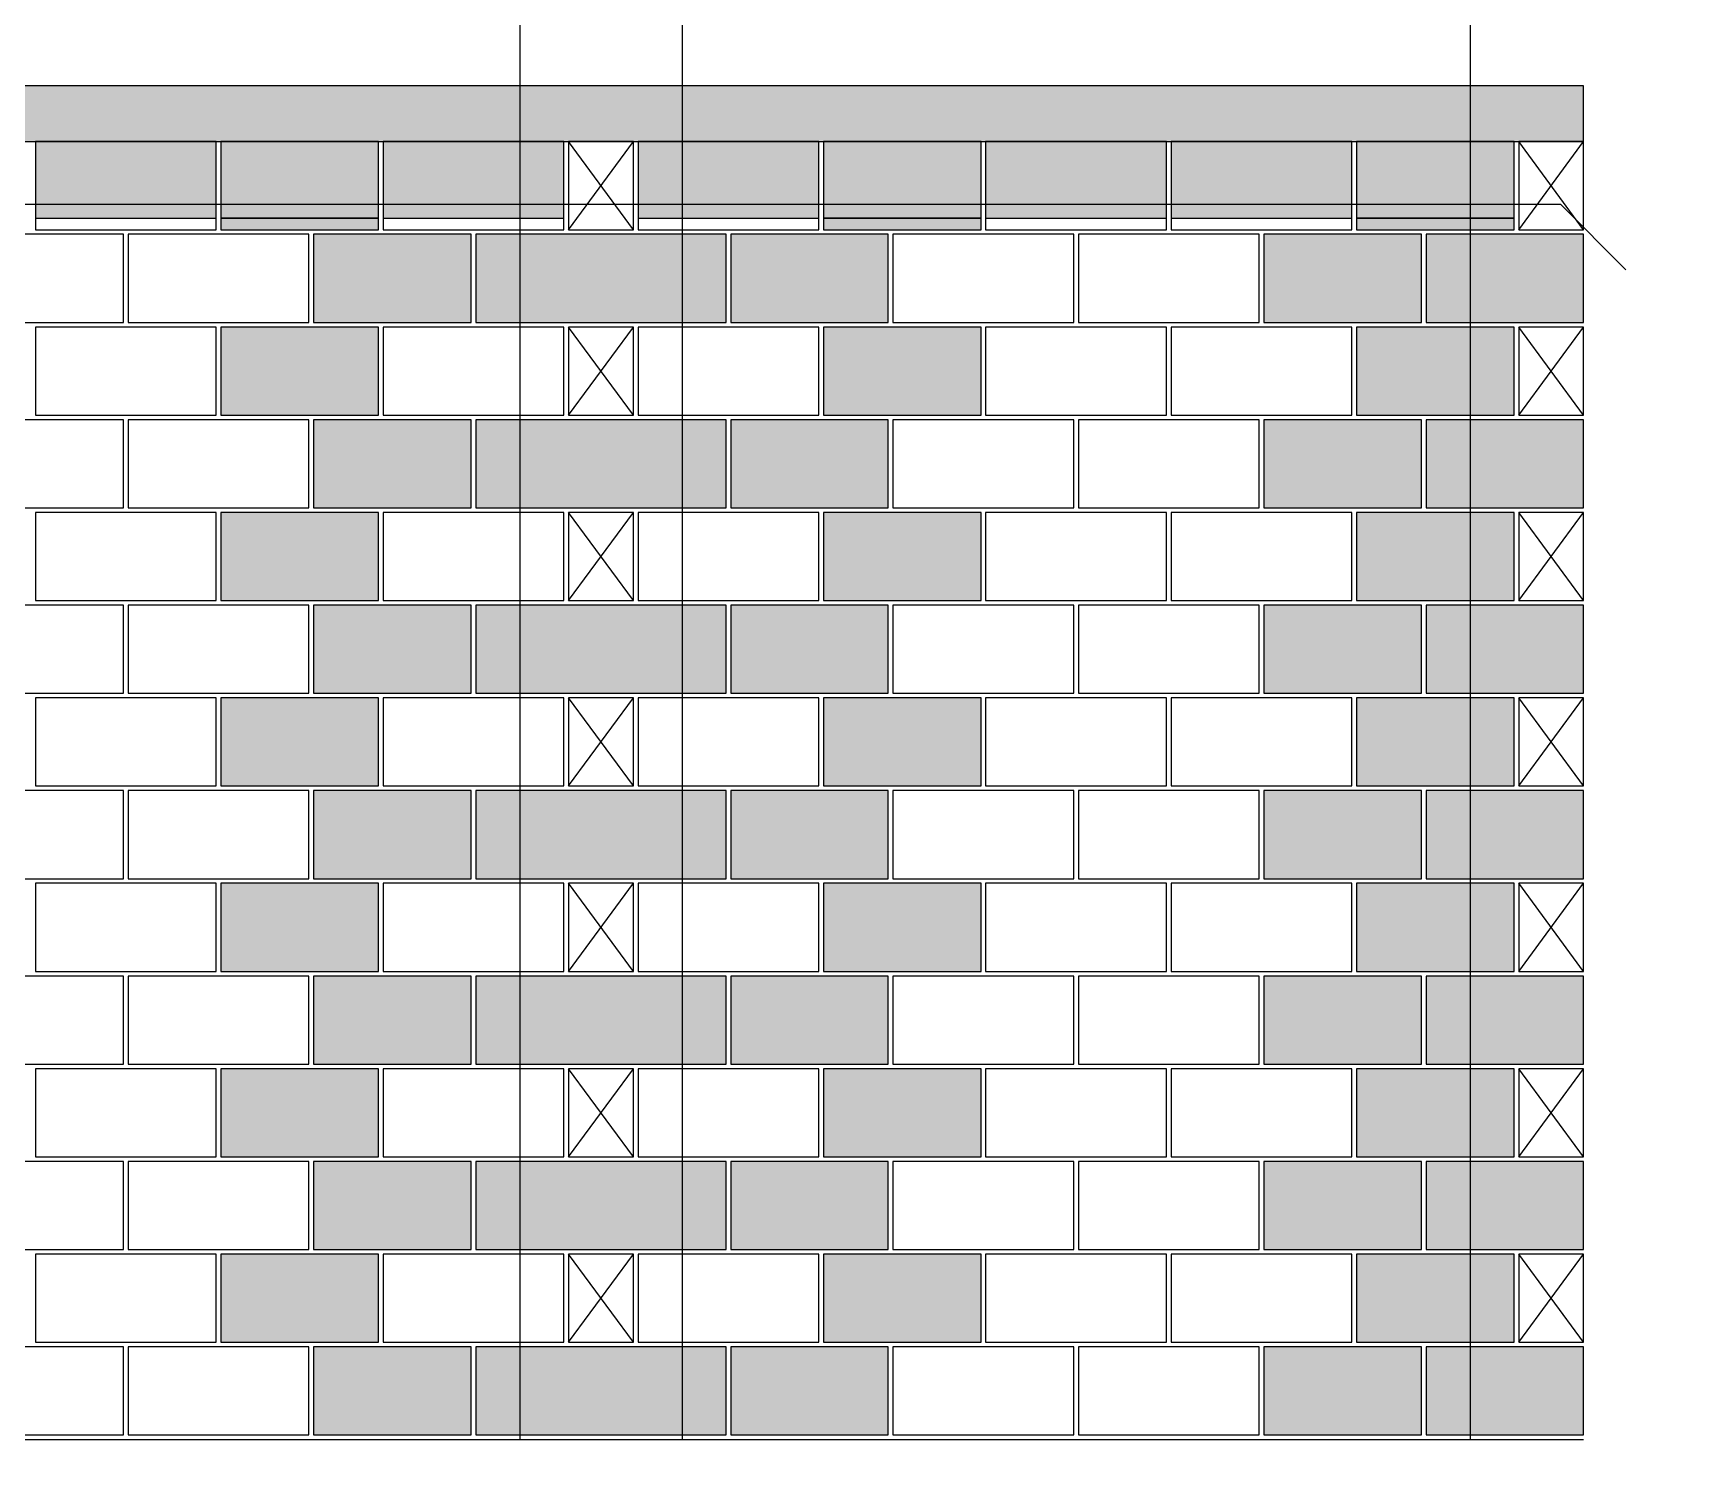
# Model space of a CAD drawing. Extents: x -1.9 to 86, y -1.6 to 60.9.
# Drawn here: x 23.1 to 30.24, y 49.11 to 55.28 of the extents above; entities that cross this region are included whole.
import ezdxf

# ---------------------------------------------------------------- set-up
doc = ezdxf.new("R2010")
doc.units = 0
doc.header["$MEASUREMENT"] = 0
for name, color, linetype in [('PENA_01', 1, 'CONTINUOUS'), ('PENA_02', 2, 'CONTINUOUS'), ('PENA_03', 3, 'CONTINUOUS'), ('PENA_05', 5, 'CONTINUOUS'), ('PENA_09', 254, 'CONTINUOUS'), ('PENA_11', 252, 'CONTINUOUS'), ('PENA_19', 240, 'CONTINUOUS'), ('PENA_21', 100, 'CONTINUOUS')]:
    doc.layers.add(name, color=color, linetype=linetype)

msp = doc.modelspace()

# ---------------------------------------------------------------- linework, layer by layer
at = {"layer": 'PENA_01', "linetype": 'Continuous'}
for p, q in [((23.113424, 54.486295), (23.893424, 54.486295)), ((23.913424, 54.486295), (24.593424, 54.486295)), ((24.613424, 54.486295), (25.393424, 54.486295)), ((25.713424, 54.486295), (26.493424, 54.486295)), ((26.513424, 54.486295), (27.193424, 54.486295)), ((27.213424, 54.486295), (27.993424, 54.486295)), ((28.013424, 54.486295), (28.793424, 54.486295)), ((28.813424, 54.486295), (29.493424, 54.486295))]:
    msp.add_line(p, q, dxfattribs=at)
at = {"layer": 'PENA_02', "linetype": 'Continuous'}
for p, q in [((25.693424, 54.816295), (25.413424, 54.816295)), ((25.413424, 54.816295), (25.413424, 54.436295)), ((25.693424, 54.436295), (25.693424, 54.816295)), ((29.793424, 54.816295), (29.513424, 54.816295)), ((29.513424, 54.816295), (29.513424, 54.436295)), ((29.793424, 54.436295), (29.793424, 54.816295)), ((25.413424, 54.436295), (25.693424, 54.436295)), ((29.513424, 54.436295), (29.793424, 54.436295)), ((25.693424, 54.016295), (25.413424, 54.016295)), ((25.413424, 54.016295), (25.413424, 53.636295)), ((25.693424, 53.636295), (25.693424, 54.016295)), ((29.793424, 54.016295), (29.513424, 54.016295)), ((29.513424, 54.016295), (29.513424, 53.636295)), ((29.793424, 53.636295), (29.793424, 54.016295)), ((25.413424, 53.636295), (25.693424, 53.636295)), ((29.513424, 53.636295), (29.793424, 53.636295)), ((25.693424, 53.216295), (25.413424, 53.216295)), ((25.413424, 53.216295), (25.413424, 52.836295)), ((25.693424, 52.836295), (25.693424, 53.216295)), ((29.793424, 53.216295), (29.513424, 53.216295)), ((29.513424, 53.216295), (29.513424, 52.836295)), ((29.793424, 52.836295), (29.793424, 53.216295)), ((25.413424, 52.836295), (25.693424, 52.836295)), ((29.513424, 52.836295), (29.793424, 52.836295)), ((25.693424, 52.416295), (25.413424, 52.416295)), ((25.413424, 52.416295), (25.413424, 52.036295)), ((25.693424, 52.036295), (25.693424, 52.416295)), ((29.793424, 52.416295), (29.513424, 52.416295)), ((29.513424, 52.416295), (29.513424, 52.036295)), ((29.793424, 52.036295), (29.793424, 52.416295)), ((25.413424, 52.036295), (25.693424, 52.036295)), ((29.513424, 52.036295), (29.793424, 52.036295)), ((25.693424, 51.616295), (25.413424, 51.616295)), ((25.413424, 51.616295), (25.413424, 51.236295)), ((25.693424, 51.236295), (25.693424, 51.616295)), ((29.793424, 51.616295), (29.513424, 51.616295)), ((29.513424, 51.616295), (29.513424, 51.236295)), ((29.793424, 51.236295), (29.793424, 51.616295)), ((25.413424, 51.236295), (25.693424, 51.236295)), ((29.513424, 51.236295), (29.793424, 51.236295)), ((25.693424, 50.816295), (25.413424, 50.816295)), ((25.413424, 50.816295), (25.413424, 50.436295)), ((25.693424, 50.436295), (25.693424, 50.816295)), ((29.793424, 50.816295), (29.513424, 50.816295)), ((29.513424, 50.816295), (29.513424, 50.436295)), ((29.793424, 50.436295), (29.793424, 50.816295)), ((25.413424, 50.436295), (25.693424, 50.436295)), ((29.513424, 50.436295), (29.793424, 50.436295)), ((25.693424, 50.016295), (25.413424, 50.016295)), ((25.413424, 50.016295), (25.413424, 49.636295)), ((25.693424, 49.636295), (25.693424, 50.016295)), ((29.793424, 50.016295), (29.513424, 50.016295)), ((29.513424, 50.016295), (29.513424, 49.636295)), ((29.793424, 49.636295), (29.793424, 50.016295)), ((25.413424, 49.636295), (25.693424, 49.636295)), ((29.513424, 49.636295), (29.793424, 49.636295)), ((19.813424, 49.216295), (29.793424, 49.216295))]:
    msp.add_line(p, q, dxfattribs=at)
for points in [[(19.813424, 54.816295), (29.793424, 54.816295), (29.793424, 55.056295), (19.813424, 55.056295), (19.813424, 54.816295)], [(23.113424, 54.436295), (23.893424, 54.436295), (23.893424, 54.816295), (23.113424, 54.816295), (23.113424, 54.436295)], [(23.913424, 54.436295), (24.593424, 54.436295), (24.593424, 54.816295), (23.913424, 54.816295), (23.913424, 54.436295)], [(24.613424, 54.436295), (25.393424, 54.436295), (25.393424, 54.816295), (24.613424, 54.816295), (24.613424, 54.436295)], [(25.713424, 54.436295), (26.493424, 54.436295), (26.493424, 54.816295), (25.713424, 54.816295), (25.713424, 54.436295)], [(26.513424, 54.436295), (27.193424, 54.436295), (27.193424, 54.816295), (26.513424, 54.816295), (26.513424, 54.436295)], [(27.213424, 54.436295), (27.993424, 54.436295), (27.993424, 54.816295), (27.213424, 54.816295), (27.213424, 54.436295)], [(28.013424, 54.436295), (28.793424, 54.436295), (28.793424, 54.816295), (28.013424, 54.816295), (28.013424, 54.436295)], [(28.813424, 54.436295), (29.493424, 54.436295), (29.493424, 54.816295), (28.813424, 54.816295), (28.813424, 54.436295)], [(22.713424, 54.036295), (23.493424, 54.036295), (23.493424, 54.416295), (22.713424, 54.416295), (22.713424, 54.036295)], [(23.513424, 54.036295), (24.293424, 54.036295), (24.293424, 54.416295), (23.513424, 54.416295), (23.513424, 54.036295)], [(24.313424, 54.036295), (24.993424, 54.036295), (24.993424, 54.416295), (24.313424, 54.416295), (24.313424, 54.036295)], [(25.013424, 54.036295), (26.093424, 54.036295), (26.093424, 54.416295), (25.013424, 54.416295), (25.013424, 54.036295)], [(26.113424, 54.036295), (26.793424, 54.036295), (26.793424, 54.416295), (26.113424, 54.416295), (26.113424, 54.036295)], [(26.813424, 54.036295), (27.593424, 54.036295), (27.593424, 54.416295), (26.813424, 54.416295), (26.813424, 54.036295)], [(27.613424, 54.036295), (28.393424, 54.036295), (28.393424, 54.416295), (27.613424, 54.416295), (27.613424, 54.036295)], [(28.413424, 54.036295), (29.093424, 54.036295), (29.093424, 54.416295), (28.413424, 54.416295), (28.413424, 54.036295)], [(29.113424, 54.036295), (29.793424, 54.036295), (29.793424, 54.416295), (29.113424, 54.416295), (29.113424, 54.036295)], [(23.113424, 53.636295), (23.893424, 53.636295), (23.893424, 54.016295), (23.113424, 54.016295), (23.113424, 53.636295)], [(23.913424, 53.636295), (24.593424, 53.636295), (24.593424, 54.016295), (23.913424, 54.016295), (23.913424, 53.636295)], [(24.613424, 53.636295), (25.393424, 53.636295), (25.393424, 54.016295), (24.613424, 54.016295), (24.613424, 53.636295)], [(25.713424, 53.636295), (26.493424, 53.636295), (26.493424, 54.016295), (25.713424, 54.016295), (25.713424, 53.636295)], [(26.513424, 53.636295), (27.193424, 53.636295), (27.193424, 54.016295), (26.513424, 54.016295), (26.513424, 53.636295)], [(27.213424, 53.636295), (27.993424, 53.636295), (27.993424, 54.016295), (27.213424, 54.016295), (27.213424, 53.636295)], [(28.013424, 53.636295), (28.793424, 53.636295), (28.793424, 54.016295), (28.013424, 54.016295), (28.013424, 53.636295)], [(28.813424, 53.636295), (29.493424, 53.636295), (29.493424, 54.016295), (28.813424, 54.016295), (28.813424, 53.636295)], [(22.713424, 53.236295), (23.493424, 53.236295), (23.493424, 53.616295), (22.713424, 53.616295), (22.713424, 53.236295)], [(23.513424, 53.236295), (24.293424, 53.236295), (24.293424, 53.616295), (23.513424, 53.616295), (23.513424, 53.236295)], [(24.313424, 53.236295), (24.993424, 53.236295), (24.993424, 53.616295), (24.313424, 53.616295), (24.313424, 53.236295)], [(25.013424, 53.236295), (26.093424, 53.236295), (26.093424, 53.616295), (25.013424, 53.616295), (25.013424, 53.236295)], [(26.113424, 53.236295), (26.793424, 53.236295), (26.793424, 53.616295), (26.113424, 53.616295), (26.113424, 53.236295)], [(26.813424, 53.236295), (27.593424, 53.236295), (27.593424, 53.616295), (26.813424, 53.616295), (26.813424, 53.236295)], [(27.613424, 53.236295), (28.393424, 53.236295), (28.393424, 53.616295), (27.613424, 53.616295), (27.613424, 53.236295)], [(28.413424, 53.236295), (29.093424, 53.236295), (29.093424, 53.616295), (28.413424, 53.616295), (28.413424, 53.236295)], [(29.113424, 53.236295), (29.793424, 53.236295), (29.793424, 53.616295), (29.113424, 53.616295), (29.113424, 53.236295)], [(23.113424, 52.836295), (23.893424, 52.836295), (23.893424, 53.216295), (23.113424, 53.216295), (23.113424, 52.836295)], [(23.913424, 52.836295), (24.593424, 52.836295), (24.593424, 53.216295), (23.913424, 53.216295), (23.913424, 52.836295)], [(24.613424, 52.836295), (25.393424, 52.836295), (25.393424, 53.216295), (24.613424, 53.216295), (24.613424, 52.836295)], [(25.713424, 52.836295), (26.493424, 52.836295), (26.493424, 53.216295), (25.713424, 53.216295), (25.713424, 52.836295)], [(26.513424, 52.836295), (27.193424, 52.836295), (27.193424, 53.216295), (26.513424, 53.216295), (26.513424, 52.836295)], [(27.213424, 52.836295), (27.993424, 52.836295), (27.993424, 53.216295), (27.213424, 53.216295), (27.213424, 52.836295)], [(28.013424, 52.836295), (28.793424, 52.836295), (28.793424, 53.216295), (28.013424, 53.216295), (28.013424, 52.836295)], [(28.813424, 52.836295), (29.493424, 52.836295), (29.493424, 53.216295), (28.813424, 53.216295), (28.813424, 52.836295)], [(22.713424, 52.436295), (23.493424, 52.436295), (23.493424, 52.816295), (22.713424, 52.816295), (22.713424, 52.436295)], [(23.513424, 52.436295), (24.293424, 52.436295), (24.293424, 52.816295), (23.513424, 52.816295), (23.513424, 52.436295)], [(24.313424, 52.436295), (24.993424, 52.436295), (24.993424, 52.816295), (24.313424, 52.816295), (24.313424, 52.436295)], [(25.013424, 52.436295), (26.093424, 52.436295), (26.093424, 52.816295), (25.013424, 52.816295), (25.013424, 52.436295)], [(26.113424, 52.436295), (26.793424, 52.436295), (26.793424, 52.816295), (26.113424, 52.816295), (26.113424, 52.436295)], [(26.813424, 52.436295), (27.593424, 52.436295), (27.593424, 52.816295), (26.813424, 52.816295), (26.813424, 52.436295)], [(27.613424, 52.436295), (28.393424, 52.436295), (28.393424, 52.816295), (27.613424, 52.816295), (27.613424, 52.436295)], [(28.413424, 52.436295), (29.093424, 52.436295), (29.093424, 52.816295), (28.413424, 52.816295), (28.413424, 52.436295)], [(29.113424, 52.436295), (29.793424, 52.436295), (29.793424, 52.816295), (29.113424, 52.816295), (29.113424, 52.436295)], [(23.113424, 52.036295), (23.893424, 52.036295), (23.893424, 52.416295), (23.113424, 52.416295), (23.113424, 52.036295)], [(23.913424, 52.036295), (24.593424, 52.036295), (24.593424, 52.416295), (23.913424, 52.416295), (23.913424, 52.036295)], [(24.613424, 52.036295), (25.393424, 52.036295), (25.393424, 52.416295), (24.613424, 52.416295), (24.613424, 52.036295)], [(25.713424, 52.036295), (26.493424, 52.036295), (26.493424, 52.416295), (25.713424, 52.416295), (25.713424, 52.036295)], [(26.513424, 52.036295), (27.193424, 52.036295), (27.193424, 52.416295), (26.513424, 52.416295), (26.513424, 52.036295)], [(27.213424, 52.036295), (27.993424, 52.036295), (27.993424, 52.416295), (27.213424, 52.416295), (27.213424, 52.036295)], [(28.013424, 52.036295), (28.793424, 52.036295), (28.793424, 52.416295), (28.013424, 52.416295), (28.013424, 52.036295)], [(28.813424, 52.036295), (29.493424, 52.036295), (29.493424, 52.416295), (28.813424, 52.416295), (28.813424, 52.036295)], [(22.713424, 51.636295), (23.493424, 51.636295), (23.493424, 52.016295), (22.713424, 52.016295), (22.713424, 51.636295)], [(23.513424, 51.636295), (24.293424, 51.636295), (24.293424, 52.016295), (23.513424, 52.016295), (23.513424, 51.636295)], [(24.313424, 51.636295), (24.993424, 51.636295), (24.993424, 52.016295), (24.313424, 52.016295), (24.313424, 51.636295)], [(25.013424, 51.636295), (26.093424, 51.636295), (26.093424, 52.016295), (25.013424, 52.016295), (25.013424, 51.636295)], [(26.113424, 51.636295), (26.793424, 51.636295), (26.793424, 52.016295), (26.113424, 52.016295), (26.113424, 51.636295)], [(26.813424, 51.636295), (27.593424, 51.636295), (27.593424, 52.016295), (26.813424, 52.016295), (26.813424, 51.636295)], [(27.613424, 51.636295), (28.393424, 51.636295), (28.393424, 52.016295), (27.613424, 52.016295), (27.613424, 51.636295)], [(28.413424, 51.636295), (29.093424, 51.636295), (29.093424, 52.016295), (28.413424, 52.016295), (28.413424, 51.636295)], [(29.113424, 51.636295), (29.793424, 51.636295), (29.793424, 52.016295), (29.113424, 52.016295), (29.113424, 51.636295)], [(23.113424, 51.236295), (23.893424, 51.236295), (23.893424, 51.616295), (23.113424, 51.616295), (23.113424, 51.236295)], [(23.913424, 51.236295), (24.593424, 51.236295), (24.593424, 51.616295), (23.913424, 51.616295), (23.913424, 51.236295)], [(24.613424, 51.236295), (25.393424, 51.236295), (25.393424, 51.616295), (24.613424, 51.616295), (24.613424, 51.236295)], [(25.713424, 51.236295), (26.493424, 51.236295), (26.493424, 51.616295), (25.713424, 51.616295), (25.713424, 51.236295)], [(26.513424, 51.236295), (27.193424, 51.236295), (27.193424, 51.616295), (26.513424, 51.616295), (26.513424, 51.236295)], [(27.213424, 51.236295), (27.993424, 51.236295), (27.993424, 51.616295), (27.213424, 51.616295), (27.213424, 51.236295)], [(28.013424, 51.236295), (28.793424, 51.236295), (28.793424, 51.616295), (28.013424, 51.616295), (28.013424, 51.236295)], [(28.813424, 51.236295), (29.493424, 51.236295), (29.493424, 51.616295), (28.813424, 51.616295), (28.813424, 51.236295)], [(22.713424, 50.836295), (23.493424, 50.836295), (23.493424, 51.216295), (22.713424, 51.216295), (22.713424, 50.836295)], [(23.513424, 50.836295), (24.293424, 50.836295), (24.293424, 51.216295), (23.513424, 51.216295), (23.513424, 50.836295)], [(24.313424, 50.836295), (24.993424, 50.836295), (24.993424, 51.216295), (24.313424, 51.216295), (24.313424, 50.836295)], [(25.013424, 50.836295), (26.093424, 50.836295), (26.093424, 51.216295), (25.013424, 51.216295), (25.013424, 50.836295)], [(26.113424, 50.836295), (26.793424, 50.836295), (26.793424, 51.216295), (26.113424, 51.216295), (26.113424, 50.836295)], [(26.813424, 50.836295), (27.593424, 50.836295), (27.593424, 51.216295), (26.813424, 51.216295), (26.813424, 50.836295)], [(27.613424, 50.836295), (28.393424, 50.836295), (28.393424, 51.216295), (27.613424, 51.216295), (27.613424, 50.836295)], [(28.413424, 50.836295), (29.093424, 50.836295), (29.093424, 51.216295), (28.413424, 51.216295), (28.413424, 50.836295)], [(29.113424, 50.836295), (29.793424, 50.836295), (29.793424, 51.216295), (29.113424, 51.216295), (29.113424, 50.836295)], [(23.113424, 50.436295), (23.893424, 50.436295), (23.893424, 50.816295), (23.113424, 50.816295), (23.113424, 50.436295)], [(23.913424, 50.436295), (24.593424, 50.436295), (24.593424, 50.816295), (23.913424, 50.816295), (23.913424, 50.436295)], [(24.613424, 50.436295), (25.393424, 50.436295), (25.393424, 50.816295), (24.613424, 50.816295), (24.613424, 50.436295)], [(25.713424, 50.436295), (26.493424, 50.436295), (26.493424, 50.816295), (25.713424, 50.816295), (25.713424, 50.436295)], [(26.513424, 50.436295), (27.193424, 50.436295), (27.193424, 50.816295), (26.513424, 50.816295), (26.513424, 50.436295)], [(27.213424, 50.436295), (27.993424, 50.436295), (27.993424, 50.816295), (27.213424, 50.816295), (27.213424, 50.436295)], [(28.013424, 50.436295), (28.793424, 50.436295), (28.793424, 50.816295), (28.013424, 50.816295), (28.013424, 50.436295)], [(28.813424, 50.436295), (29.493424, 50.436295), (29.493424, 50.816295), (28.813424, 50.816295), (28.813424, 50.436295)], [(22.713424, 50.036295), (23.493424, 50.036295), (23.493424, 50.416295), (22.713424, 50.416295), (22.713424, 50.036295)], [(23.513424, 50.036295), (24.293424, 50.036295), (24.293424, 50.416295), (23.513424, 50.416295), (23.513424, 50.036295)], [(24.313424, 50.036295), (24.993424, 50.036295), (24.993424, 50.416295), (24.313424, 50.416295), (24.313424, 50.036295)], [(25.013424, 50.036295), (26.093424, 50.036295), (26.093424, 50.416295), (25.013424, 50.416295), (25.013424, 50.036295)], [(26.113424, 50.036295), (26.793424, 50.036295), (26.793424, 50.416295), (26.113424, 50.416295), (26.113424, 50.036295)], [(26.813424, 50.036295), (27.593424, 50.036295), (27.593424, 50.416295), (26.813424, 50.416295), (26.813424, 50.036295)], [(27.613424, 50.036295), (28.393424, 50.036295), (28.393424, 50.416295), (27.613424, 50.416295), (27.613424, 50.036295)], [(28.413424, 50.036295), (29.093424, 50.036295), (29.093424, 50.416295), (28.413424, 50.416295), (28.413424, 50.036295)], [(29.113424, 50.036295), (29.793424, 50.036295), (29.793424, 50.416295), (29.113424, 50.416295), (29.113424, 50.036295)], [(23.113424, 49.636295), (23.893424, 49.636295), (23.893424, 50.016295), (23.113424, 50.016295), (23.113424, 49.636295)], [(23.913424, 49.636295), (24.593424, 49.636295), (24.593424, 50.016295), (23.913424, 50.016295), (23.913424, 49.636295)], [(24.613424, 49.636295), (25.393424, 49.636295), (25.393424, 50.016295), (24.613424, 50.016295), (24.613424, 49.636295)], [(25.713424, 49.636295), (26.493424, 49.636295), (26.493424, 50.016295), (25.713424, 50.016295), (25.713424, 49.636295)], [(26.513424, 49.636295), (27.193424, 49.636295), (27.193424, 50.016295), (26.513424, 50.016295), (26.513424, 49.636295)], [(27.213424, 49.636295), (27.993424, 49.636295), (27.993424, 50.016295), (27.213424, 50.016295), (27.213424, 49.636295)], [(28.013424, 49.636295), (28.793424, 49.636295), (28.793424, 50.016295), (28.013424, 50.016295), (28.013424, 49.636295)], [(28.813424, 49.636295), (29.493424, 49.636295), (29.493424, 50.016295), (28.813424, 50.016295), (28.813424, 49.636295)], [(22.713424, 49.236295), (23.493424, 49.236295), (23.493424, 49.616295), (22.713424, 49.616295), (22.713424, 49.236295)], [(23.513424, 49.236295), (24.293424, 49.236295), (24.293424, 49.616295), (23.513424, 49.616295), (23.513424, 49.236295)], [(24.313424, 49.236295), (24.993424, 49.236295), (24.993424, 49.616295), (24.313424, 49.616295), (24.313424, 49.236295)], [(25.013424, 49.236295), (26.093424, 49.236295), (26.093424, 49.616295), (25.013424, 49.616295), (25.013424, 49.236295)], [(26.113424, 49.236295), (26.793424, 49.236295), (26.793424, 49.616295), (26.113424, 49.616295), (26.113424, 49.236295)], [(26.813424, 49.236295), (27.593424, 49.236295), (27.593424, 49.616295), (26.813424, 49.616295), (26.813424, 49.236295)], [(27.613424, 49.236295), (28.393424, 49.236295), (28.393424, 49.616295), (27.613424, 49.616295), (27.613424, 49.236295)], [(28.413424, 49.236295), (29.093424, 49.236295), (29.093424, 49.616295), (28.413424, 49.616295), (28.413424, 49.236295)], [(29.113424, 49.236295), (29.793424, 49.236295), (29.793424, 49.616295), (29.113424, 49.616295), (29.113424, 49.236295)]]:
    msp.add_lwpolyline(points, dxfattribs=at)
at = {"layer": 'PENA_03', "linetype": 'Continuous'}
for p, q in [((25.413424, 54.436295), (25.693424, 54.816295)), ((25.693424, 54.436295), (25.413424, 54.816295)), ((29.513424, 54.436295), (29.793424, 54.816295)), ((29.793424, 54.436295), (29.513424, 54.816295)), ((25.413424, 53.636295), (25.693424, 54.016295)), ((25.693424, 53.636295), (25.413424, 54.016295)), ((29.513424, 53.636295), (29.793424, 54.016295)), ((29.793424, 53.636295), (29.513424, 54.016295)), ((25.413424, 52.836295), (25.693424, 53.216295)), ((25.693424, 52.836295), (25.413424, 53.216295)), ((29.513424, 52.836295), (29.793424, 53.216295)), ((29.793424, 52.836295), (29.513424, 53.216295)), ((25.413424, 52.036295), (25.693424, 52.416295)), ((25.693424, 52.036295), (25.413424, 52.416295)), ((29.513424, 52.036295), (29.793424, 52.416295)), ((29.793424, 52.036295), (29.513424, 52.416295)), ((25.413424, 51.236295), (25.693424, 51.616295)), ((25.693424, 51.236295), (25.413424, 51.616295)), ((29.513424, 51.236295), (29.793424, 51.616295)), ((29.793424, 51.236295), (29.513424, 51.616295)), ((25.413424, 50.436295), (25.693424, 50.816295)), ((25.693424, 50.436295), (25.413424, 50.816295)), ((29.513424, 50.436295), (29.793424, 50.816295)), ((29.793424, 50.436295), (29.513424, 50.816295)), ((25.413424, 49.636295), (25.693424, 50.016295)), ((25.693424, 49.636295), (25.413424, 50.016295)), ((29.513424, 49.636295), (29.793424, 50.016295)), ((29.793424, 49.636295), (29.513424, 50.016295))]:
    msp.add_line(p, q, dxfattribs=at)
at = {"layer": 'PENA_05', "linetype": 'Continuous'}
for p, q in [((19.813469, 54.545927), (29.693254, 54.546355)), ((29.693254, 54.546355), (29.976096, 54.263512))]:
    msp.add_line(p, q, dxfattribs=at)
for points in [[(25.203424, 55.856295), (25.203424, 49.216295)], [(25.903424, 55.856295), (25.903424, 49.216295)], [(29.303424, 55.856295), (29.303424, 49.216295)]]:
    msp.add_lwpolyline(points, dxfattribs=at)
at = {"layer": 'PENA_09', "linetype": 'Continuous'}
for points in [[(23.113424, 54.486295), (23.893424, 54.486295), (23.893424, 54.816295), (23.113424, 54.816295), (23.113424, 54.486295)], [(23.913424, 54.486295), (24.593424, 54.486295), (24.593424, 54.816295), (23.913424, 54.816295), (23.913424, 54.486295)], [(24.613424, 54.486295), (25.393424, 54.486295), (25.393424, 54.816295), (24.613424, 54.816295), (24.613424, 54.486295)], [(25.713424, 54.486295), (26.493424, 54.486295), (26.493424, 54.816295), (25.713424, 54.816295), (25.713424, 54.486295)], [(26.513424, 54.486295), (27.193424, 54.486295), (27.193424, 54.816295), (26.513424, 54.816295), (26.513424, 54.486295)], [(27.213424, 54.486295), (27.993424, 54.486295), (27.993424, 54.816295), (27.213424, 54.816295), (27.213424, 54.486295)], [(28.013424, 54.486295), (28.793424, 54.486295), (28.793424, 54.816295), (28.013424, 54.816295), (28.013424, 54.486295)], [(28.813424, 54.486295), (29.493424, 54.486295), (29.493424, 54.816295), (28.813424, 54.816295), (28.813424, 54.486295)]]:
    msp.add_lwpolyline(points, dxfattribs=at)
for points in [[(23.113424, 54.486295), (23.893424, 54.486295), (23.893424, 54.816295)], [(23.113424, 54.486295), (23.893424, 54.816295), (23.113424, 54.816295)], [(23.113424, 54.486295), (23.113424, 54.816295), (23.113424, 54.486295)], [(23.913424, 54.486295), (24.593424, 54.486295), (24.593424, 54.816295)], [(23.913424, 54.486295), (24.593424, 54.816295), (23.913424, 54.816295)], [(23.913424, 54.486295), (23.913424, 54.816295), (23.913424, 54.486295)], [(24.613424, 54.486295), (25.393424, 54.486295), (25.393424, 54.816295)], [(24.613424, 54.486295), (25.393424, 54.816295), (24.613424, 54.816295)], [(24.613424, 54.486295), (24.613424, 54.816295), (24.613424, 54.486295)], [(25.713424, 54.486295), (26.493424, 54.486295), (26.493424, 54.816295)], [(25.713424, 54.486295), (26.493424, 54.816295), (25.713424, 54.816295)], [(25.713424, 54.486295), (25.713424, 54.816295), (25.713424, 54.486295)], [(26.513424, 54.486295), (27.193424, 54.486295), (27.193424, 54.816295)], [(26.513424, 54.486295), (27.193424, 54.816295), (26.513424, 54.816295)], [(26.513424, 54.486295), (26.513424, 54.816295), (26.513424, 54.486295)], [(27.213424, 54.486295), (27.993424, 54.486295), (27.993424, 54.816295)], [(27.213424, 54.486295), (27.993424, 54.816295), (27.213424, 54.816295)], [(27.213424, 54.486295), (27.213424, 54.816295), (27.213424, 54.486295)], [(28.013424, 54.486295), (28.793424, 54.486295), (28.793424, 54.816295)], [(28.013424, 54.486295), (28.793424, 54.816295), (28.013424, 54.816295)], [(28.013424, 54.486295), (28.013424, 54.816295), (28.013424, 54.486295)], [(28.813424, 54.486295), (29.493424, 54.486295), (29.493424, 54.816295)], [(28.813424, 54.486295), (29.493424, 54.816295), (28.813424, 54.816295)], [(28.813424, 54.486295), (28.813424, 54.816295), (28.813424, 54.486295)]]:
    msp.add_solid(points, dxfattribs=at)
at = {"layer": 'PENA_11', "linetype": 'Continuous'}
for points in [[(19.813424, 54.816295), (29.793424, 54.816295), (29.793424, 55.056295)], [(19.813424, 54.816295), (29.793424, 55.056295), (19.813424, 55.056295)]]:
    msp.add_solid(points, dxfattribs=at)
at = {"layer": 'PENA_19', "linetype": 'Continuous'}
for points in [[(25.013424, 54.036295), (26.093424, 54.036295), (26.093424, 54.416295), (25.013424, 54.416295), (25.013424, 54.036295)], [(25.013424, 53.236295), (26.093424, 53.236295), (26.093424, 53.616295), (25.013424, 53.616295), (25.013424, 53.236295)], [(25.013424, 52.436295), (26.093424, 52.436295), (26.093424, 52.816295), (25.013424, 52.816295), (25.013424, 52.436295)], [(25.013424, 51.636295), (26.093424, 51.636295), (26.093424, 52.016295), (25.013424, 52.016295), (25.013424, 51.636295)], [(25.013424, 50.836295), (26.093424, 50.836295), (26.093424, 51.216295), (25.013424, 51.216295), (25.013424, 50.836295)], [(25.013424, 50.036295), (26.093424, 50.036295), (26.093424, 50.416295), (25.013424, 50.416295), (25.013424, 50.036295)], [(25.013424, 49.236295), (26.093424, 49.236295), (26.093424, 49.616295), (25.013424, 49.616295), (25.013424, 49.236295)]]:
    msp.add_lwpolyline(points, dxfattribs=at)
for points in [[(25.013424, 54.036295), (26.093424, 54.036295), (26.093424, 54.416295)], [(25.013424, 54.036295), (26.093424, 54.416295), (25.013424, 54.416295)], [(25.013424, 54.036295), (25.013424, 54.416295), (25.013424, 54.036295)], [(25.013424, 53.236295), (26.093424, 53.236295), (26.093424, 53.616295)], [(25.013424, 53.236295), (26.093424, 53.616295), (25.013424, 53.616295)], [(25.013424, 53.236295), (25.013424, 53.616295), (25.013424, 53.236295)], [(25.013424, 52.436295), (26.093424, 52.436295), (26.093424, 52.816295)], [(25.013424, 52.436295), (26.093424, 52.816295), (25.013424, 52.816295)], [(25.013424, 52.436295), (25.013424, 52.816295), (25.013424, 52.436295)], [(25.013424, 51.636295), (26.093424, 51.636295), (26.093424, 52.016295)], [(25.013424, 51.636295), (26.093424, 52.016295), (25.013424, 52.016295)], [(25.013424, 51.636295), (25.013424, 52.016295), (25.013424, 51.636295)], [(25.013424, 50.836295), (26.093424, 50.836295), (26.093424, 51.216295)], [(25.013424, 50.836295), (26.093424, 51.216295), (25.013424, 51.216295)], [(25.013424, 50.836295), (25.013424, 51.216295), (25.013424, 50.836295)], [(25.013424, 50.036295), (26.093424, 50.036295), (26.093424, 50.416295)], [(25.013424, 50.036295), (26.093424, 50.416295), (25.013424, 50.416295)], [(25.013424, 50.036295), (25.013424, 50.416295), (25.013424, 50.036295)], [(25.013424, 49.236295), (26.093424, 49.236295), (26.093424, 49.616295)], [(25.013424, 49.236295), (26.093424, 49.616295), (25.013424, 49.616295)], [(25.013424, 49.236295), (25.013424, 49.616295), (25.013424, 49.236295)]]:
    msp.add_solid(points, dxfattribs=at)
at = {"layer": 'PENA_21', "linetype": 'Continuous'}
for points in [[(23.913424, 54.436295), (24.593424, 54.436295), (24.593424, 54.486295), (23.913424, 54.486295), (23.913424, 54.436295)], [(26.513424, 54.436295), (27.193424, 54.436295), (27.193424, 54.486295), (26.513424, 54.486295), (26.513424, 54.436295)], [(28.813424, 54.436295), (29.493424, 54.436295), (29.493424, 54.486295), (28.813424, 54.486295), (28.813424, 54.436295)], [(24.313424, 54.036295), (24.993424, 54.036295), (24.993424, 54.416295), (24.313424, 54.416295), (24.313424, 54.036295)], [(26.113424, 54.036295), (26.793424, 54.036295), (26.793424, 54.416295), (26.113424, 54.416295), (26.113424, 54.036295)], [(28.413424, 54.036295), (29.093424, 54.036295), (29.093424, 54.416295), (28.413424, 54.416295), (28.413424, 54.036295)], [(29.113424, 54.036295), (29.793424, 54.036295), (29.793424, 54.416295), (29.113424, 54.416295), (29.113424, 54.036295)], [(23.913424, 53.636295), (24.593424, 53.636295), (24.593424, 54.016295), (23.913424, 54.016295), (23.913424, 53.636295)], [(26.513424, 53.636295), (27.193424, 53.636295), (27.193424, 54.016295), (26.513424, 54.016295), (26.513424, 53.636295)], [(28.813424, 53.636295), (29.493424, 53.636295), (29.493424, 54.016295), (28.813424, 54.016295), (28.813424, 53.636295)], [(24.313424, 53.236295), (24.993424, 53.236295), (24.993424, 53.616295), (24.313424, 53.616295), (24.313424, 53.236295)], [(26.113424, 53.236295), (26.793424, 53.236295), (26.793424, 53.616295), (26.113424, 53.616295), (26.113424, 53.236295)], [(28.413424, 53.236295), (29.093424, 53.236295), (29.093424, 53.616295), (28.413424, 53.616295), (28.413424, 53.236295)], [(29.113424, 53.236295), (29.793424, 53.236295), (29.793424, 53.616295), (29.113424, 53.616295), (29.113424, 53.236295)], [(23.913424, 52.836295), (24.593424, 52.836295), (24.593424, 53.216295), (23.913424, 53.216295), (23.913424, 52.836295)], [(26.513424, 52.836295), (27.193424, 52.836295), (27.193424, 53.216295), (26.513424, 53.216295), (26.513424, 52.836295)], [(28.813424, 52.836295), (29.493424, 52.836295), (29.493424, 53.216295), (28.813424, 53.216295), (28.813424, 52.836295)], [(24.313424, 52.436295), (24.993424, 52.436295), (24.993424, 52.816295), (24.313424, 52.816295), (24.313424, 52.436295)], [(26.113424, 52.436295), (26.793424, 52.436295), (26.793424, 52.816295), (26.113424, 52.816295), (26.113424, 52.436295)], [(28.413424, 52.436295), (29.093424, 52.436295), (29.093424, 52.816295), (28.413424, 52.816295), (28.413424, 52.436295)], [(29.113424, 52.436295), (29.793424, 52.436295), (29.793424, 52.816295), (29.113424, 52.816295), (29.113424, 52.436295)], [(23.913424, 52.036295), (24.593424, 52.036295), (24.593424, 52.416295), (23.913424, 52.416295), (23.913424, 52.036295)], [(26.513424, 52.036295), (27.193424, 52.036295), (27.193424, 52.416295), (26.513424, 52.416295), (26.513424, 52.036295)], [(28.813424, 52.036295), (29.493424, 52.036295), (29.493424, 52.416295), (28.813424, 52.416295), (28.813424, 52.036295)], [(24.313424, 51.636295), (24.993424, 51.636295), (24.993424, 52.016295), (24.313424, 52.016295), (24.313424, 51.636295)], [(26.113424, 51.636295), (26.793424, 51.636295), (26.793424, 52.016295), (26.113424, 52.016295), (26.113424, 51.636295)], [(28.413424, 51.636295), (29.093424, 51.636295), (29.093424, 52.016295), (28.413424, 52.016295), (28.413424, 51.636295)], [(29.113424, 51.636295), (29.793424, 51.636295), (29.793424, 52.016295), (29.113424, 52.016295), (29.113424, 51.636295)], [(23.913424, 51.236295), (24.593424, 51.236295), (24.593424, 51.616295), (23.913424, 51.616295), (23.913424, 51.236295)], [(26.513424, 51.236295), (27.193424, 51.236295), (27.193424, 51.616295), (26.513424, 51.616295), (26.513424, 51.236295)], [(28.813424, 51.236295), (29.493424, 51.236295), (29.493424, 51.616295), (28.813424, 51.616295), (28.813424, 51.236295)], [(24.313424, 50.836295), (24.993424, 50.836295), (24.993424, 51.216295), (24.313424, 51.216295), (24.313424, 50.836295)], [(26.113424, 50.836295), (26.793424, 50.836295), (26.793424, 51.216295), (26.113424, 51.216295), (26.113424, 50.836295)], [(28.413424, 50.836295), (29.093424, 50.836295), (29.093424, 51.216295), (28.413424, 51.216295), (28.413424, 50.836295)], [(29.113424, 50.836295), (29.793424, 50.836295), (29.793424, 51.216295), (29.113424, 51.216295), (29.113424, 50.836295)], [(23.913424, 50.436295), (24.593424, 50.436295), (24.593424, 50.816295), (23.913424, 50.816295), (23.913424, 50.436295)], [(26.513424, 50.436295), (27.193424, 50.436295), (27.193424, 50.816295), (26.513424, 50.816295), (26.513424, 50.436295)], [(28.813424, 50.436295), (29.493424, 50.436295), (29.493424, 50.816295), (28.813424, 50.816295), (28.813424, 50.436295)], [(24.313424, 50.036295), (24.993424, 50.036295), (24.993424, 50.416295), (24.313424, 50.416295), (24.313424, 50.036295)], [(26.113424, 50.036295), (26.793424, 50.036295), (26.793424, 50.416295), (26.113424, 50.416295), (26.113424, 50.036295)], [(28.413424, 50.036295), (29.093424, 50.036295), (29.093424, 50.416295), (28.413424, 50.416295), (28.413424, 50.036295)], [(29.113424, 50.036295), (29.793424, 50.036295), (29.793424, 50.416295), (29.113424, 50.416295), (29.113424, 50.036295)], [(23.913424, 49.636295), (24.593424, 49.636295), (24.593424, 50.016295), (23.913424, 50.016295), (23.913424, 49.636295)], [(26.513424, 49.636295), (27.193424, 49.636295), (27.193424, 50.016295), (26.513424, 50.016295), (26.513424, 49.636295)], [(28.813424, 49.636295), (29.493424, 49.636295), (29.493424, 50.016295), (28.813424, 50.016295), (28.813424, 49.636295)], [(24.313424, 49.236295), (24.993424, 49.236295), (24.993424, 49.616295), (24.313424, 49.616295), (24.313424, 49.236295)], [(26.113424, 49.236295), (26.793424, 49.236295), (26.793424, 49.616295), (26.113424, 49.616295), (26.113424, 49.236295)], [(28.413424, 49.236295), (29.093424, 49.236295), (29.093424, 49.616295), (28.413424, 49.616295), (28.413424, 49.236295)], [(29.113424, 49.236295), (29.793424, 49.236295), (29.793424, 49.616295), (29.113424, 49.616295), (29.113424, 49.236295)]]:
    msp.add_lwpolyline(points, dxfattribs=at)
for points in [[(23.913424, 54.436295), (24.593424, 54.436295), (24.593424, 54.486295)], [(23.913424, 54.436295), (24.593424, 54.486295), (23.913424, 54.486295)], [(23.913424, 54.436295), (23.913424, 54.486295), (23.913424, 54.436295)], [(26.513424, 54.436295), (27.193424, 54.436295), (27.193424, 54.486295)], [(26.513424, 54.436295), (27.193424, 54.486295), (26.513424, 54.486295)], [(26.513424, 54.436295), (26.513424, 54.486295), (26.513424, 54.436295)], [(28.813424, 54.436295), (29.493424, 54.436295), (29.493424, 54.486295)], [(28.813424, 54.436295), (29.493424, 54.486295), (28.813424, 54.486295)], [(28.813424, 54.436295), (28.813424, 54.486295), (28.813424, 54.436295)], [(24.313424, 54.036295), (24.993424, 54.036295), (24.993424, 54.416295)], [(24.313424, 54.036295), (24.993424, 54.416295), (24.313424, 54.416295)], [(24.313424, 54.036295), (24.313424, 54.416295), (24.313424, 54.036295)], [(26.113424, 54.036295), (26.793424, 54.036295), (26.793424, 54.416295)], [(26.113424, 54.036295), (26.793424, 54.416295), (26.113424, 54.416295)], [(26.113424, 54.036295), (26.113424, 54.416295), (26.113424, 54.036295)], [(28.413424, 54.036295), (29.093424, 54.036295), (29.093424, 54.416295)], [(28.413424, 54.036295), (29.093424, 54.416295), (28.413424, 54.416295)], [(28.413424, 54.036295), (28.413424, 54.416295), (28.413424, 54.036295)], [(29.113424, 54.036295), (29.793424, 54.036295), (29.793424, 54.416295)], [(29.113424, 54.036295), (29.793424, 54.416295), (29.113424, 54.416295)], [(29.113424, 54.036295), (29.113424, 54.416295), (29.113424, 54.036295)], [(23.913424, 53.636295), (24.593424, 53.636295), (24.593424, 54.016295)], [(23.913424, 53.636295), (24.593424, 54.016295), (23.913424, 54.016295)], [(23.913424, 53.636295), (23.913424, 54.016295), (23.913424, 53.636295)], [(26.513424, 53.636295), (27.193424, 53.636295), (27.193424, 54.016295)], [(26.513424, 53.636295), (27.193424, 54.016295), (26.513424, 54.016295)], [(26.513424, 53.636295), (26.513424, 54.016295), (26.513424, 53.636295)], [(28.813424, 53.636295), (29.493424, 53.636295), (29.493424, 54.016295)], [(28.813424, 53.636295), (29.493424, 54.016295), (28.813424, 54.016295)], [(28.813424, 53.636295), (28.813424, 54.016295), (28.813424, 53.636295)], [(24.313424, 53.236295), (24.993424, 53.236295), (24.993424, 53.616295)], [(24.313424, 53.236295), (24.993424, 53.616295), (24.313424, 53.616295)], [(24.313424, 53.236295), (24.313424, 53.616295), (24.313424, 53.236295)], [(26.113424, 53.236295), (26.793424, 53.236295), (26.793424, 53.616295)], [(26.113424, 53.236295), (26.793424, 53.616295), (26.113424, 53.616295)], [(26.113424, 53.236295), (26.113424, 53.616295), (26.113424, 53.236295)], [(28.413424, 53.236295), (29.093424, 53.236295), (29.093424, 53.616295)], [(28.413424, 53.236295), (29.093424, 53.616295), (28.413424, 53.616295)], [(28.413424, 53.236295), (28.413424, 53.616295), (28.413424, 53.236295)], [(29.113424, 53.236295), (29.793424, 53.236295), (29.793424, 53.616295)], [(29.113424, 53.236295), (29.793424, 53.616295), (29.113424, 53.616295)], [(29.113424, 53.236295), (29.113424, 53.616295), (29.113424, 53.236295)], [(23.913424, 52.836295), (24.593424, 52.836295), (24.593424, 53.216295)], [(23.913424, 52.836295), (24.593424, 53.216295), (23.913424, 53.216295)], [(23.913424, 52.836295), (23.913424, 53.216295), (23.913424, 52.836295)], [(26.513424, 52.836295), (27.193424, 52.836295), (27.193424, 53.216295)], [(26.513424, 52.836295), (27.193424, 53.216295), (26.513424, 53.216295)], [(26.513424, 52.836295), (26.513424, 53.216295), (26.513424, 52.836295)], [(28.813424, 52.836295), (29.493424, 52.836295), (29.493424, 53.216295)], [(28.813424, 52.836295), (29.493424, 53.216295), (28.813424, 53.216295)], [(28.813424, 52.836295), (28.813424, 53.216295), (28.813424, 52.836295)], [(24.313424, 52.436295), (24.993424, 52.436295), (24.993424, 52.816295)], [(24.313424, 52.436295), (24.993424, 52.816295), (24.313424, 52.816295)], [(24.313424, 52.436295), (24.313424, 52.816295), (24.313424, 52.436295)], [(26.113424, 52.436295), (26.793424, 52.436295), (26.793424, 52.816295)], [(26.113424, 52.436295), (26.793424, 52.816295), (26.113424, 52.816295)], [(26.113424, 52.436295), (26.113424, 52.816295), (26.113424, 52.436295)], [(28.413424, 52.436295), (29.093424, 52.436295), (29.093424, 52.816295)], [(28.413424, 52.436295), (29.093424, 52.816295), (28.413424, 52.816295)], [(28.413424, 52.436295), (28.413424, 52.816295), (28.413424, 52.436295)], [(29.113424, 52.436295), (29.793424, 52.436295), (29.793424, 52.816295)], [(29.113424, 52.436295), (29.793424, 52.816295), (29.113424, 52.816295)], [(29.113424, 52.436295), (29.113424, 52.816295), (29.113424, 52.436295)], [(23.913424, 52.036295), (24.593424, 52.036295), (24.593424, 52.416295)], [(23.913424, 52.036295), (24.593424, 52.416295), (23.913424, 52.416295)], [(23.913424, 52.036295), (23.913424, 52.416295), (23.913424, 52.036295)], [(26.513424, 52.036295), (27.193424, 52.036295), (27.193424, 52.416295)], [(26.513424, 52.036295), (27.193424, 52.416295), (26.513424, 52.416295)], [(26.513424, 52.036295), (26.513424, 52.416295), (26.513424, 52.036295)], [(28.813424, 52.036295), (29.493424, 52.036295), (29.493424, 52.416295)], [(28.813424, 52.036295), (29.493424, 52.416295), (28.813424, 52.416295)], [(28.813424, 52.036295), (28.813424, 52.416295), (28.813424, 52.036295)], [(24.313424, 51.636295), (24.993424, 51.636295), (24.993424, 52.016295)], [(24.313424, 51.636295), (24.993424, 52.016295), (24.313424, 52.016295)], [(24.313424, 51.636295), (24.313424, 52.016295), (24.313424, 51.636295)], [(26.113424, 51.636295), (26.793424, 51.636295), (26.793424, 52.016295)], [(26.113424, 51.636295), (26.793424, 52.016295), (26.113424, 52.016295)], [(26.113424, 51.636295), (26.113424, 52.016295), (26.113424, 51.636295)], [(28.413424, 51.636295), (29.093424, 51.636295), (29.093424, 52.016295)], [(28.413424, 51.636295), (29.093424, 52.016295), (28.413424, 52.016295)], [(28.413424, 51.636295), (28.413424, 52.016295), (28.413424, 51.636295)], [(29.113424, 51.636295), (29.793424, 51.636295), (29.793424, 52.016295)], [(29.113424, 51.636295), (29.793424, 52.016295), (29.113424, 52.016295)], [(29.113424, 51.636295), (29.113424, 52.016295), (29.113424, 51.636295)], [(23.913424, 51.236295), (24.593424, 51.236295), (24.593424, 51.616295)], [(23.913424, 51.236295), (24.593424, 51.616295), (23.913424, 51.616295)], [(23.913424, 51.236295), (23.913424, 51.616295), (23.913424, 51.236295)], [(26.513424, 51.236295), (27.193424, 51.236295), (27.193424, 51.616295)], [(26.513424, 51.236295), (27.193424, 51.616295), (26.513424, 51.616295)], [(26.513424, 51.236295), (26.513424, 51.616295), (26.513424, 51.236295)], [(28.813424, 51.236295), (29.493424, 51.236295), (29.493424, 51.616295)], [(28.813424, 51.236295), (29.493424, 51.616295), (28.813424, 51.616295)], [(28.813424, 51.236295), (28.813424, 51.616295), (28.813424, 51.236295)], [(24.313424, 50.836295), (24.993424, 50.836295), (24.993424, 51.216295)], [(24.313424, 50.836295), (24.993424, 51.216295), (24.313424, 51.216295)], [(24.313424, 50.836295), (24.313424, 51.216295), (24.313424, 50.836295)], [(26.113424, 50.836295), (26.793424, 50.836295), (26.793424, 51.216295)], [(26.113424, 50.836295), (26.793424, 51.216295), (26.113424, 51.216295)], [(26.113424, 50.836295), (26.113424, 51.216295), (26.113424, 50.836295)], [(28.413424, 50.836295), (29.093424, 50.836295), (29.093424, 51.216295)], [(28.413424, 50.836295), (29.093424, 51.216295), (28.413424, 51.216295)], [(28.413424, 50.836295), (28.413424, 51.216295), (28.413424, 50.836295)], [(29.113424, 50.836295), (29.793424, 50.836295), (29.793424, 51.216295)], [(29.113424, 50.836295), (29.793424, 51.216295), (29.113424, 51.216295)], [(29.113424, 50.836295), (29.113424, 51.216295), (29.113424, 50.836295)], [(23.913424, 50.436295), (24.593424, 50.436295), (24.593424, 50.816295)], [(23.913424, 50.436295), (24.593424, 50.816295), (23.913424, 50.816295)], [(23.913424, 50.436295), (23.913424, 50.816295), (23.913424, 50.436295)], [(26.513424, 50.436295), (27.193424, 50.436295), (27.193424, 50.816295)], [(26.513424, 50.436295), (27.193424, 50.816295), (26.513424, 50.816295)], [(26.513424, 50.436295), (26.513424, 50.816295), (26.513424, 50.436295)], [(28.813424, 50.436295), (29.493424, 50.436295), (29.493424, 50.816295)], [(28.813424, 50.436295), (29.493424, 50.816295), (28.813424, 50.816295)], [(28.813424, 50.436295), (28.813424, 50.816295), (28.813424, 50.436295)], [(24.313424, 50.036295), (24.993424, 50.036295), (24.993424, 50.416295)], [(24.313424, 50.036295), (24.993424, 50.416295), (24.313424, 50.416295)], [(24.313424, 50.036295), (24.313424, 50.416295), (24.313424, 50.036295)], [(26.113424, 50.036295), (26.793424, 50.036295), (26.793424, 50.416295)], [(26.113424, 50.036295), (26.793424, 50.416295), (26.113424, 50.416295)], [(26.113424, 50.036295), (26.113424, 50.416295), (26.113424, 50.036295)], [(28.413424, 50.036295), (29.093424, 50.036295), (29.093424, 50.416295)], [(28.413424, 50.036295), (29.093424, 50.416295), (28.413424, 50.416295)], [(28.413424, 50.036295), (28.413424, 50.416295), (28.413424, 50.036295)], [(29.113424, 50.036295), (29.793424, 50.036295), (29.793424, 50.416295)], [(29.113424, 50.036295), (29.793424, 50.416295), (29.113424, 50.416295)], [(29.113424, 50.036295), (29.113424, 50.416295), (29.113424, 50.036295)], [(23.913424, 49.636295), (24.593424, 49.636295), (24.593424, 50.016295)], [(23.913424, 49.636295), (24.593424, 50.016295), (23.913424, 50.016295)], [(23.913424, 49.636295), (23.913424, 50.016295), (23.913424, 49.636295)], [(26.513424, 49.636295), (27.193424, 49.636295), (27.193424, 50.016295)], [(26.513424, 49.636295), (27.193424, 50.016295), (26.513424, 50.016295)], [(26.513424, 49.636295), (26.513424, 50.016295), (26.513424, 49.636295)], [(28.813424, 49.636295), (29.493424, 49.636295), (29.493424, 50.016295)], [(28.813424, 49.636295), (29.493424, 50.016295), (28.813424, 50.016295)], [(28.813424, 49.636295), (28.813424, 50.016295), (28.813424, 49.636295)], [(24.313424, 49.236295), (24.993424, 49.236295), (24.993424, 49.616295)], [(24.313424, 49.236295), (24.993424, 49.616295), (24.313424, 49.616295)], [(24.313424, 49.236295), (24.313424, 49.616295), (24.313424, 49.236295)], [(26.113424, 49.236295), (26.793424, 49.236295), (26.793424, 49.616295)], [(26.113424, 49.236295), (26.793424, 49.616295), (26.113424, 49.616295)], [(26.113424, 49.236295), (26.113424, 49.616295), (26.113424, 49.236295)], [(28.413424, 49.236295), (29.093424, 49.236295), (29.093424, 49.616295)], [(28.413424, 49.236295), (29.093424, 49.616295), (28.413424, 49.616295)], [(28.413424, 49.236295), (28.413424, 49.616295), (28.413424, 49.236295)], [(29.113424, 49.236295), (29.793424, 49.236295), (29.793424, 49.616295)], [(29.113424, 49.236295), (29.793424, 49.616295), (29.113424, 49.616295)], [(29.113424, 49.236295), (29.113424, 49.616295), (29.113424, 49.236295)]]:
    msp.add_solid(points, dxfattribs=at)

doc.saveas('drawing.dxf')
